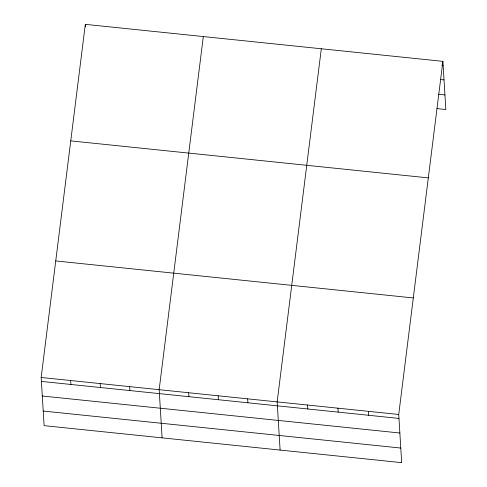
<?xml version="1.0" encoding="UTF-8"?>
<svg xmlns="http://www.w3.org/2000/svg" width="487" height="487" viewBox="0 0 487 487"><rect width="100%" height="100%" fill="white"/><g stroke="black" fill="none" stroke-linecap="round" stroke-linejoin="round"><path stroke-width="0.73" d="M442.89 61.35L398.731 414.474L401.678 462.65L44.11 425.65L41.164 377.474L85.322 24.35L442.89 61.35L445.836 109.526L436.942 108.607M203.316 36.562L159.164 389.679L162.11 437.862M321.317 48.773L277.158 401.891L280.104 450.067M441.648 65.142L443.127 65.295M440.315 79.509L444.022 79.892M438.27 94.241L444.941 94.928M70.749 140.883L428.317 177.883M55.737 260.941L413.305 297.941M41.164 377.474L398.731 414.474M41.407 381.412L398.975 418.418M42.296 396.01L399.87 433.016M43.221 411.052L400.789 448.052M368.342 411.326L368.58 415.271M337.948 408.185L338.185 412.124M307.553 405.038L307.796 408.983M247.658 398.841L247.901 402.786M218.158 395.785L218.401 399.73M188.664 392.735L188.901 396.68M129.664 386.629L129.901 390.574M85.322 24.35L85.481 26.98M100.164 383.579L100.407 387.518M70.664 380.524L70.907 384.468"/></g></svg>
